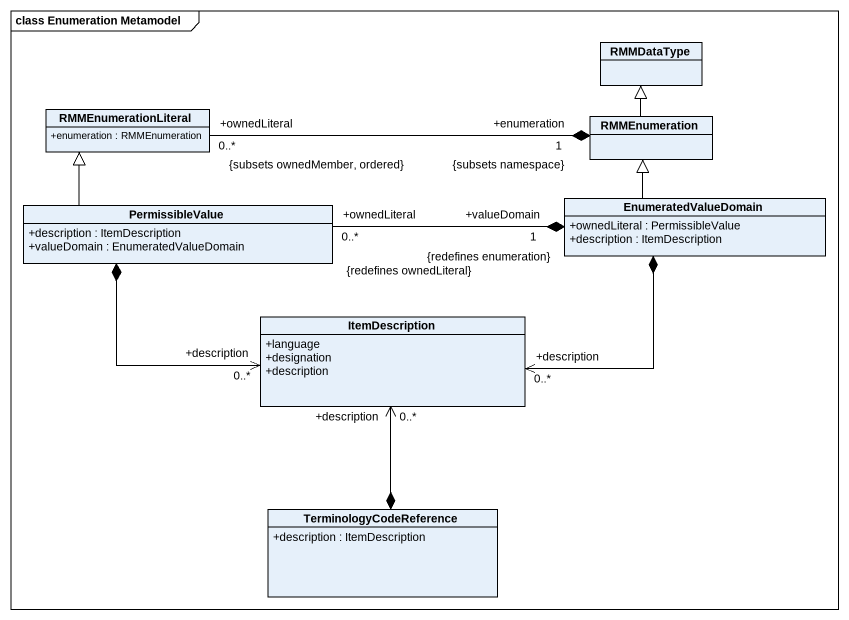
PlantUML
@startuml
mainframe class Enumeration Metamodel
hide circle
hide empty members
skinparam classAttributeIconSize 0
class RMMDataType
class RMMEnumerationLiteral {
  +enumeration : RMMEnumeration
}
class RMMEnumeration
class PermissibleValue {
  +description : ItemDescription
  +valueDomain : EnumeratedValueDomain
}
class EnumeratedValueDomain {
  +ownedLiteral : PermissibleValue
  +description : ItemDescription
}
class ItemDescription {
  +language
  +designation
  +description
}
class TerminologyCodeReference {
  +description : ItemDescription
}
RMMEnumeration -up-|> RMMDataType
RMMEnumeration "+enumeration\n1\n{subsets namespace}" *-left- "+ownedLiteral\n0..*\n{subsets ownedMember, ordered}" RMMEnumerationLiteral
PermissibleValue -up-|> RMMEnumerationLiteral
PermissibleValue *-right-> "+description\n0..*" ItemDescription
EnumeratedValueDomain -up-|> RMMEnumeration
EnumeratedValueDomain "1\n+valueDomain\n{redefines enumeration}" *-left- "+ownedLiteral\n0..*\n{redefines ownedLiteral}" PermissibleValue
EnumeratedValueDomain *-left-> "+description\n0..*" ItemDescription
TerminologyCodeReference *-up-> "+description\n0..*" ItemDescription
@enduml
